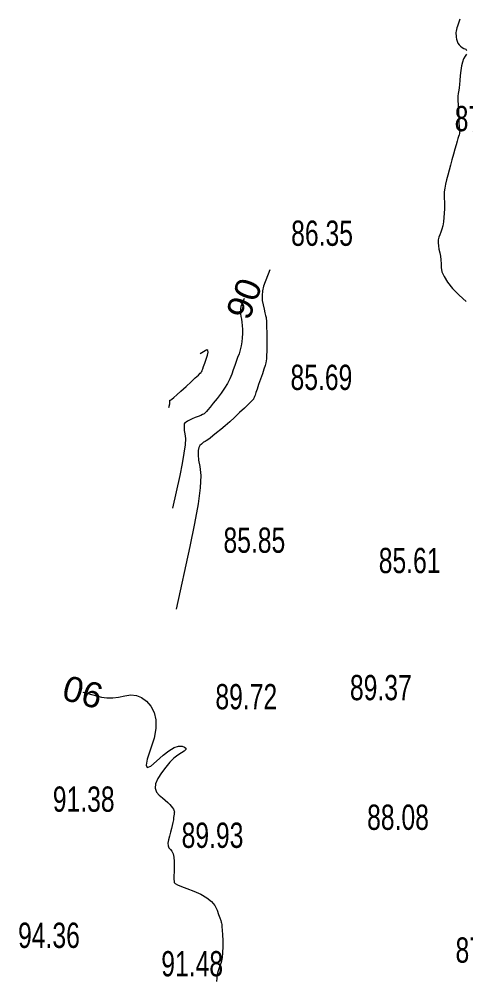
# Model space of a CAD drawing. Header units: metres. Extents: x 431726 to 434411, y 2469261 to 2472412.
# Drawn here: x 433283.6 to 433354.3, y 2471728.1 to 2471880.3 of the extents above; entities that cross this region are included whole.
import ezdxf
from ezdxf.enums import TextEntityAlignment as Align

# ---------------------------------------------------------------- set-up
doc = ezdxf.new("R2010")
doc.units = ezdxf.units.M
doc.header["$MEASUREMENT"] = 0
for name, color, linetype, lineweight in [('CAO DO', 8, 'Continuous', 18), ('MH_DongMuc', 8, 'Continuous', 18), ('MH_DongMuc_Con', 8, 'Continuous', 18)]:
    doc.layers.add(name, color=color, linetype=linetype, lineweight=lineweight)
doc.styles.get("Standard").update_dxf_attribs({"font": 'arial.ttf'})

msp = doc.modelspace()

# ---------------------------------------------------------------- linework, layer by layer
at = {"layer": 'MH_DongMuc', "color": 8, "lineweight": 0, "elevation": 90}
for points in [[(433319.23, 2471836.09), (433318.74, 2471834.81), (433318.67, 2471834.44), (433318.64, 2471834.05), (433318.67, 2471833.66), (433318.74, 2471833.27), (433318.82, 2471832.84), (433318.89, 2471832.35), (433318.94, 2471831.81), (433318.96, 2471831.21), (433318.97, 2471830.56), (433318.94, 2471829.89), (433318.88, 2471829.23), (433318.77, 2471828.59), (433318.62, 2471827.96), (433318.43, 2471827.36), (433318.21, 2471826.75), (433317.99, 2471826.11), (433317.76, 2471825.47), (433317.52, 2471824.8), (433317.27, 2471824.11), (433316.98, 2471823.39), (433316.6, 2471822.65), (433316.14, 2471821.89), (433315.59, 2471821.09), (433314.96, 2471820.27), (433314.35, 2471819.52), (433313.86, 2471818.92), (433313.5, 2471818.48), (433313.26, 2471818.19), (433313.14, 2471818.06), (433313.09, 2471818.01), (433313.04, 2471817.97), (433313, 2471817.93), (433312.96, 2471817.89), (433312.91, 2471817.86), (433312.83, 2471817.81), (433312.64, 2471817.72), (433312.36, 2471817.6), (433311.98, 2471817.44), (433311.5, 2471817.24), (433311.01, 2471817.03), (433310.61, 2471816.85), (433310.28, 2471816.68), (433310.04, 2471816.53), (433309.87, 2471816.41), (433309.77, 2471816.25), (433309.72, 2471815.99), (433309.72, 2471815.65), (433309.77, 2471815.2), (433309.86, 2471814.67), (433309.93, 2471813.94), (433309.88, 2471812.92), (433309.71, 2471811.59), (433309.43, 2471809.97), (433309.04, 2471808.06), (433307.9, 2471802.9)], [(433293.7, 2471773.79), (433296.64, 2471772.99), (433297.52, 2471772.89), (433298.43, 2471772.9), (433299.37, 2471773), (433300.33, 2471773.2), (433301.28, 2471773.33), (433302.17, 2471773.23), (433303, 2471772.91), (433303.77, 2471772.35), (433304.48, 2471771.56), (433305.01, 2471770.57), (433305.28, 2471769.39), (433305.26, 2471768.02), (433304.97, 2471766.47), (433304.4, 2471764.73), (433303.87, 2471763.19), (433303.7, 2471762.23), (433303.9, 2471761.86), (433304.46, 2471762.06), (433305.38, 2471762.84), (433306.42, 2471763.8), (433307.34, 2471764.51), (433308.15, 2471764.99), (433308.84, 2471765.22), (433309.41, 2471765.21), (433309.82, 2471765.06), (433310.01, 2471764.89), (433309.99, 2471764.68), (433309.75, 2471764.44), (433309.3, 2471764.17), (433308.72, 2471763.82), (433308.12, 2471763.32), (433307.49, 2471762.69), (433306.83, 2471761.91), (433306.13, 2471761), (433305.56, 2471760.08), (433305.23, 2471759.26), (433305.16, 2471758.55), (433305.34, 2471757.94), (433305.78, 2471757.45), (433306.3, 2471757.03), (433306.76, 2471756.65), (433307.15, 2471756.3), (433307.46, 2471755.99), (433307.7, 2471755.72), (433307.89, 2471755.48), (433308.03, 2471755.27), (433308.13, 2471755.09), (433308.18, 2471754.93), (433308.19, 2471754.8), (433308.17, 2471754.66), (433308.15, 2471754.46), (433308.12, 2471754.21), (433308.08, 2471753.91), (433308.03, 2471753.55), (433307.97, 2471753.14), (433307.87, 2471752.68), (433307.75, 2471752.17), (433307.59, 2471751.6), (433307.4, 2471750.99), (433307.24, 2471750.39), (433307.17, 2471749.88), (433307.21, 2471749.46), (433307.34, 2471749.12), (433307.57, 2471748.88), (433307.81, 2471748.61), (433307.99, 2471748.2), (433308.11, 2471747.66), (433308.17, 2471746.97), (433308.17, 2471746.14), (433308.14, 2471745.32), (433308.13, 2471744.67), (433308.13, 2471744.17), (433308.14, 2471743.82), (433308.16, 2471743.64), (433308.31, 2471743.5), (433308.69, 2471743.29), (433309.31, 2471743.01), (433310.17, 2471742.67), (433311.27, 2471742.25), (433312.39, 2471741.77), (433313.31, 2471741.23), (433314.05, 2471740.63), (433314.6, 2471739.97), (433314.96, 2471739.26), (433315.19, 2471738.59), (433315.38, 2471738.04), (433315.53, 2471737.62), (433315.62, 2471737.34), (433315.67, 2471737.18), (433315.7, 2471736.99), (433315.73, 2471736.63), (433315.77, 2471736.08), (433315.81, 2471735.35), (433315.86, 2471734.43), (433315.88, 2471733.46), (433315.84, 2471732.56), (433315.74, 2471731.74), (433315.58, 2471730.98), (433315.36, 2471730.29), (433315.14, 2471729.66), (433314.99, 2471729.05), (433314.9, 2471728.48), (433314.89, 2471727.95)]]:
    msp.add_lwpolyline(points, dxfattribs=at)
at = {"layer": 'MH_DongMuc_Con', "color": 8, "lineweight": 0}
for points, elevation in [([(433353.41, 2471880.32), (433353.02, 2471879.23), (433352.93, 2471878.95), (433352.86, 2471878.69), (433352.82, 2471878.44), (433352.79, 2471878.22), (433352.78, 2471878), (433352.8, 2471877.75), (433352.84, 2471877.47), (433352.9, 2471877.17), (433352.99, 2471876.85), (433353.11, 2471876.53), (433353.28, 2471876.26), (433353.5, 2471876.03), (433353.76, 2471875.85), (433354.06, 2471875.7), (433354.33, 2471875.56), (433354.48, 2471875.36)], 88), ([(433354.44, 2471874.81), (433354.23, 2471874.47), (433354, 2471874.05), (433353.8, 2471873.53), (433353.65, 2471872.92), (433353.54, 2471872.21), (433353.47, 2471871.4), (433353.42, 2471870.61), (433353.37, 2471869.97), (433353.31, 2471869.45), (433353.25, 2471869.08), (433353.19, 2471868.83), (433353.14, 2471868.57), (433353.11, 2471868.13), (433353.1, 2471867.5), (433353.12, 2471866.69), (433353.17, 2471865.7), (433353.22, 2471864.72), (433353.26, 2471863.92), (433353.3, 2471863.32), (433353.34, 2471862.91), (433353.36, 2471862.69), (433353.38, 2471862.55), (433353.37, 2471862.39), (433353.33, 2471862.21), (433353.28, 2471862), (433353.2, 2471861.76), (433353.09, 2471861.45), (433352.96, 2471861.01), (433352.8, 2471860.45), (433352.61, 2471859.75), (433352.39, 2471858.93), (433352.16, 2471858.06), (433351.94, 2471857.22), (433351.72, 2471856.42), (433351.51, 2471855.65), (433351.31, 2471854.91), (433351.14, 2471854.21), (433351.01, 2471853.56), (433350.93, 2471852.97), (433350.91, 2471852.42), (433350.93, 2471851.92), (433350.97, 2471851.43), (433350.98, 2471850.88), (433350.97, 2471850.28), (433350.94, 2471849.63), (433350.88, 2471848.92), (433350.8, 2471848.23), (433350.69, 2471847.61), (433350.56, 2471847.07), (433350.41, 2471846.59), (433350.23, 2471846.19), (433350.08, 2471845.8), (433349.98, 2471845.38), (433349.96, 2471844.93), (433350, 2471844.43), (433350.1, 2471843.91), (433350.23, 2471843.35), (433350.32, 2471842.78), (433350.39, 2471842.2), (433350.43, 2471841.61), (433350.45, 2471841), (433350.56, 2471840.33), (433350.9, 2471839.56), (433351.47, 2471838.68), (433352.26, 2471837.71), (433353.29, 2471836.63), (433354.4, 2471835.62)], 88), ([(433323.31, 2471840.66), (433322.31, 2471838.03), (433322.15, 2471837.29), (433322.09, 2471836.55), (433322.12, 2471835.81), (433322.25, 2471835.08), (433322.41, 2471834.4), (433322.54, 2471833.85), (433322.64, 2471833.41), (433322.71, 2471833.09), (433322.75, 2471832.88), (433322.78, 2471832.64), (433322.79, 2471832.19), (433322.81, 2471831.55), (433322.82, 2471830.71), (433322.83, 2471829.67), (433322.83, 2471828.62), (433322.82, 2471827.75), (433322.8, 2471827.06), (433322.78, 2471826.56), (433322.74, 2471826.23), (433322.68, 2471825.93), (433322.55, 2471825.49), (433322.37, 2471824.9), (433322.13, 2471824.18), (433321.84, 2471823.32), (433321.54, 2471822.46), (433321.3, 2471821.76), (433321.11, 2471821.21), (433320.98, 2471820.82), (433320.89, 2471820.59), (433320.84, 2471820.44), (433320.79, 2471820.32), (433320.75, 2471820.22), (433320.71, 2471820.15), (433320.68, 2471820.1), (433320.57, 2471819.99), (433320.3, 2471819.73), (433319.87, 2471819.32), (433319.28, 2471818.75), (433318.53, 2471818.04), (433317.73, 2471817.28), (433316.96, 2471816.58), (433316.23, 2471815.93), (433315.53, 2471815.35), (433314.88, 2471814.82), (433314.31, 2471814.37), (433313.84, 2471814.01), (433313.47, 2471813.74), (433313.22, 2471813.56), (433313.08, 2471813.48), (433312.97, 2471813.42), (433312.83, 2471813.33), (433312.67, 2471813.2), (433312.47, 2471813.03), (433312.24, 2471812.83), (433312.05, 2471812.52), (433311.95, 2471812.03), (433311.95, 2471811.37), (433312.04, 2471810.52), (433312.23, 2471809.5), (433312.36, 2471808.1), (433312.26, 2471806.14), (433311.94, 2471803.6), (433311.4, 2471800.5), (433310.64, 2471796.83), (433308.47, 2471786.94)], 88), ([(433307.33, 2471818.86), (433307.46, 2471819.45), (433307.48, 2471819.59), (433307.5, 2471819.7), (433307.5, 2471819.78), (433307.5, 2471819.84), (433307.49, 2471819.89), (433307.48, 2471819.92), (433307.48, 2471819.95), (433307.49, 2471819.97), (433307.5, 2471819.99), (433307.51, 2471820), (433307.53, 2471820.01), (433307.56, 2471820.03), (433307.6, 2471820.04), (433307.65, 2471820.06), (433307.78, 2471820.16), (433308.09, 2471820.43), (433308.57, 2471820.85), (433309.22, 2471821.44), (433310.04, 2471822.18), (433310.86, 2471822.93), (433311.51, 2471823.53), (433311.99, 2471823.97), (433312.29, 2471824.26), (433312.42, 2471824.39), (433312.46, 2471824.44), (433312.5, 2471824.49), (433312.53, 2471824.54), (433312.55, 2471824.58), (433312.57, 2471824.62), (433312.6, 2471824.73), (433312.69, 2471824.98), (433312.82, 2471825.36), (433313.01, 2471825.87), (433313.24, 2471826.52), (433313.43, 2471827.15), (433313.52, 2471827.6), (433313.48, 2471827.86), (433313.33, 2471827.95), (433313.07, 2471827.84), (433312.26, 2471827.36)], 92)]:
    msp.add_lwpolyline(points, dxfattribs=dict(at, elevation=elevation))

# ---------------------------------------------------------------- texts
at = {"layer": 'CAO DO', "color": 8, "lineweight": 0, "width": 0.7}
for s, p in [('87.55', (433352.59, 2471862.59, 87.55)), ('86.35', (433326.69, 2471844.44, 86.35)), ('85.69', (433326.59, 2471821.62, 85.69)), ('85.85', (433315.97, 2471795.84, 85.85)), ('85.61', (433340.56, 2471792.62, 85.61)), ('89.37', (433336, 2471772.5, 89.37)), ('89.72', (433314.69, 2471771.06, 89.72)), ('91.38', (433288.94, 2471754.84, 91.38)), ('88.08', (433338.72, 2471751.97, 88.08)), ('89.93', (433309.34, 2471749.12, 89.93)), ('94.36', (433283.44, 2471733.28, 94.36)), ('87.72', (433352.72, 2471730.94, 87.72)), ('91.48', (433306.12, 2471728.78, 91.48))]:
    msp.add_text(s, height=4, dxfattribs=at).set_placement(p)
at = {"layer": 'MH_DongMuc', "color": 8, "lineweight": 0}
for rotation, p in [(69.1979, (433319.23, 2471836.09, 90)), (164.8571, (433293.7, 2471773.79, 90))]:
    msp.add_text('90', height=4, rotation=rotation, dxfattribs=at).set_placement(p, align=Align.MIDDLE)

doc.saveas('drawing.dxf')
